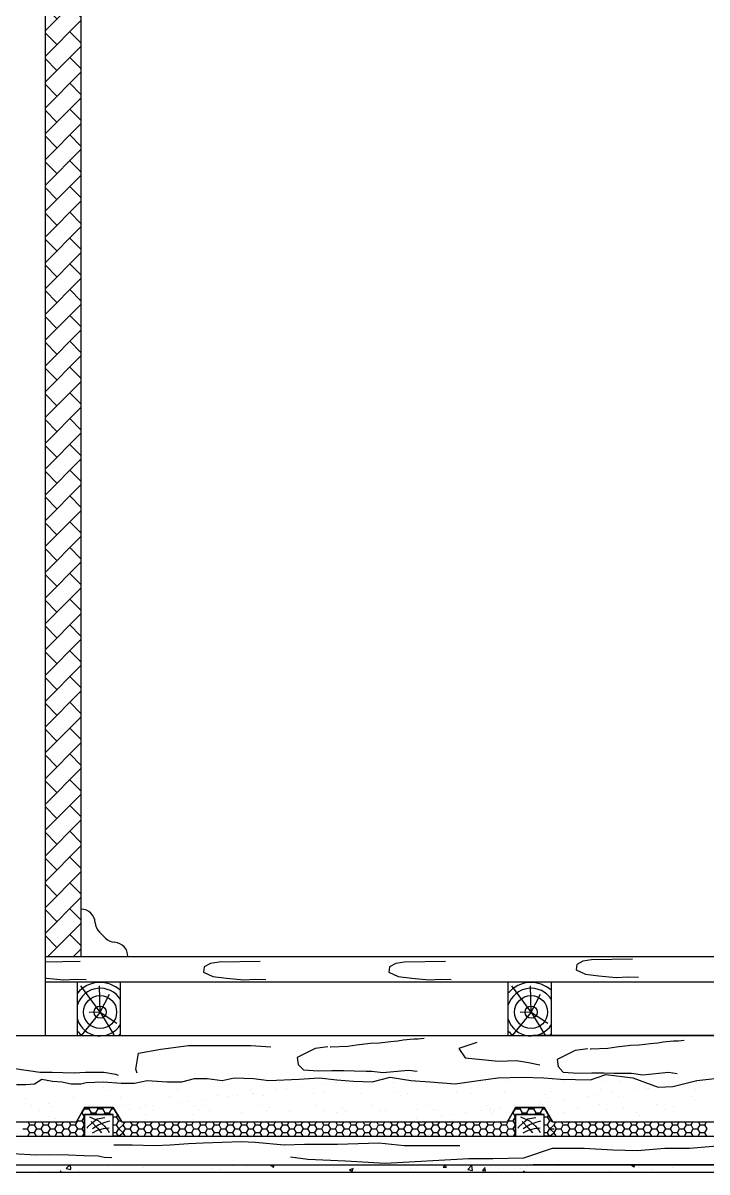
# Model space of a CAD drawing. Header units: millimetres. Extents: x 84778 to 227326, y -44398 to 146312.
# Drawn here: x 190610 to 192515, y -2601 to 599 of the extents above; entities that cross this region are included whole.
import ezdxf

# ---------------------------------------------------------------- set-up
doc = ezdxf.new("R2010")
doc.units = ezdxf.units.MM
doc.header["$LTSCALE"] = 10
doc.layers.add('основной', color=7, linetype='Continuous', lineweight=30)
doc.layers.add('Тонкая', color=7, linetype='Continuous', lineweight=25)

msp = doc.modelspace()

# ---------------------------------------------------------------- hatches: boundary and pattern name
at = {"layer": 'Тонкая', "ltscale": 1000}
h = msp.add_hatch(dxfattribs=at)
h.set_pattern_fill('AR-HBONE', color=256, scale=0.5, style=0)
h.paths.add_polyline_path([(190671.6, 3398.6), (190771.6, 3398.6), (190771.6, -2001.4), (190671.6, -2001.4)])

# ---------------------------------------------------------------- linework, layer by layer
at = {"layer": 'основной', "linetype": 'Continuous', "ltscale": 1000}
msp.add_line((190671.6, 1998.6), (190671.6, -2221), dxfattribs=at)
at = {"layer": 'Тонкая', "lineweight": -2}
msp.add_line((190823.1, -1933), (190840.1, -1949.9), dxfattribs=at)
at = {"layer": 'Тонкая', "ltscale": 50}
for p, q in [((190671.6, -2001.4), (194491.6, -2001.4)), ((190671.6, -2001.4), (194491.6, -2001.4)), ((190671.6, -2001.4), (197791.6, -2001.4)), ((189538.4, -2221.4), (194491.6, -2221.4)), ((189538.4, -2221.4), (194491.6, -2221.4)), ((197071.6, -2221.4), (192031, -2221.4)), ((189538.4, -2581.4), (194491.6, -2581.4)), ((197071.6, -2581.4), (192031, -2581.4)), ((189451.6, -2601.4), (197071.6, -2601.4)), ((189451.6, -2601.4), (194491.6, -2601.4))]:
    msp.add_line(p, q, dxfattribs=at)
at = {"layer": 'Тонкая', "linetype": 'Continuous', "ltscale": 1000}
for p, q in [((190769.8, -2014.6), (190671.6, -2016.4)), ((191270.5, -2014.6), (191156.5, -2016.6)), ((191786.4, -2014.6), (191672.3, -2016.6)), ((192169.5, -2014.1), (192152.3, -2023.2)), ((192193.7, -2010.1), (192169.5, -2014.1)), ((192307.8, -2008.1), (192193.7, -2010.1)), ((191115.1, -2029.7), (191113.1, -2044.9)), ((191113.1, -2044.9), (191139.3, -2057)), ((191132.2, -2020.7), (191115.1, -2029.7)), ((191156.5, -2016.6), (191132.2, -2020.7)), ((191630.9, -2029.7), (191628.9, -2044.9)), ((191628.9, -2044.9), (191655.2, -2057)), ((191648.1, -2020.7), (191630.9, -2029.7)), ((191672.3, -2016.6), (191648.1, -2020.7)), ((192152.3, -2023.2), (192150.3, -2038.3)), ((192150.3, -2038.3), (192176.5, -2050.4)), ((190671.6, -2060.5), (190676, -2061)), ((190671.6, -2071.4), (197071.6, -2071.4)), ((190676, -2061), (190724.4, -2066.1)), ((190724.4, -2066.1), (190756.7, -2064)), ((190756.7, -2064), (190786, -2065)), ((190761.6, -2221), (190761.6, -2071.4)), ((190881.6, -2221), (190881.6, -2071.4)), ((191139.3, -2057), (191176.7, -2061)), ((191176.7, -2061), (191225.1, -2066.1)), ((191225.1, -2066.1), (191257.4, -2064)), ((191257.4, -2064), (191286.7, -2065)), ((191655.2, -2057), (191692.5, -2061)), ((191692.5, -2061), (191741, -2066.1)), ((191741, -2066.1), (191773.3, -2064)), ((191773.3, -2064), (191802.5, -2065)), ((191961.6, -2221), (191961.6, -2071.4)), ((192081.6, -2221), (192081.6, -2071.4)), ((192176.5, -2050.4), (192213.9, -2054.5)), ((192213.9, -2054.5), (192262.3, -2059.5)), ((192262.3, -2059.5), (192294.7, -2057.5)), ((192294.7, -2057.5), (192323.9, -2058.5)), ((190825, -2155.9), (190771.6, -2082.4)), ((190825, -2155.9), (190823, -2082.6)), ((190825, -2155.9), (190850.8, -2105.9)), ((192025, -2155.9), (191971.6, -2082.4)), ((192025, -2155.9), (192023, -2082.6)), ((192025, -2155.9), (192050.8, -2105.9)), ((190825, -2155.9), (190772.3, -2221)), ((190825, -2155.9), (190794.3, -2156.6)), ((190825, -2155.9), (190863.3, -2219.4)), ((190825, -2155.9), (190871.9, -2186.7)), ((192025, -2155.9), (191972.3, -2221)), ((192025, -2155.9), (191994.3, -2156.6)), ((192025, -2155.9), (192071.9, -2186.7)), ((192025, -2155.9), (192063.3, -2219.4)), ((189538.4, -2221), (190905, -2221)), ((191602.5, -2241.4), (191633.7, -2237.6)), ((191633.7, -2237.6), (191653.6, -2235.7)), ((191653.6, -2235.7), (191668.8, -2232.9)), ((191668.8, -2232.9), (191698.1, -2230)), ((191698.1, -2230), (191710.4, -2230)), ((191710.4, -2230), (191727.5, -2228.1)), ((192377.5, -2241.5), (192392.6, -2238.6)), ((192392.6, -2238.6), (192421.9, -2235.8)), ((192421.9, -2235.8), (192434.2, -2235.8)), ((192434.2, -2235.8), (192451.3, -2233.9)), ((190924.5, -2315.2), (190931.4, -2269.9)), ((190931.4, -2269.9), (190994.1, -2259.5)), ((190994.1, -2259.5), (191070.7, -2249.1)), ((191070.7, -2249.1), (191129.8, -2249.1)), ((191129.8, -2249.1), (191192.5, -2249.1)), ((191192.5, -2249.1), (191244.7, -2249.1)), ((191244.7, -2249.1), (191300.4, -2252.6)), ((191424.1, -2257.4), (191373.9, -2282)), ((191459.1, -2252.7), (191424.1, -2257.4)), ((191465.2, -2252.7), (191467.1, -2252.7)), ((191467.1, -2252.7), (191514.5, -2250.8)), ((191514.5, -2250.8), (191539.1, -2247)), ((191539.1, -2247), (191577.9, -2242.3)), ((191577.9, -2242.3), (191602.5, -2241.4)), ((191873.6, -2240.6), (191823.6, -2257)), ((191823.6, -2257), (191841.9, -2282.9)), ((192147.9, -2263.2), (192097.7, -2287.8)), ((192182.9, -2258.4), (192147.9, -2263.2)), ((192189.1, -2258.5), (192191, -2258.5)), ((192191, -2258.5), (192238.3, -2256.6)), ((192238.3, -2256.6), (192262.9, -2252.8)), ((192262.9, -2252.8), (192301.7, -2248.1)), ((192301.7, -2248.1), (192326.3, -2247.1)), ((192326.3, -2247.1), (192357.6, -2243.3)), ((192357.6, -2243.3), (192377.5, -2241.5)), ((191373.9, -2282), (191376.8, -2301.9)), ((191376.8, -2301.9), (191391, -2317)), ((191841.9, -2282.9), (191934.2, -2292.5)), ((191934.2, -2292.5), (191984.2, -2290.6)), ((191984.2, -2290.6), (192017.9, -2296.4)), ((192017.9, -2296.4), (192049.6, -2303.1)), ((192097.7, -2287.8), (192100.6, -2307.6)), ((190587.9, -2313.3), (190657.2, -2322.9)), ((190657.2, -2322.9), (190691.8, -2322.9)), ((190691.8, -2322.9), (190721.6, -2323.9)), ((190721.6, -2323.9), (190752.4, -2324.9)), ((190752.4, -2324.9), (190784.2, -2322.9)), ((190784.2, -2322.9), (190835.1, -2322.9)), ((190835.1, -2322.9), (190867.8, -2328.7)), ((190867.8, -2328.7), (190875.5, -2331.6)), ((190927.9, -2325.6), (190924.5, -2315.2)), ((191391, -2317), (191432.6, -2319.8)), ((191432.6, -2319.8), (191470.5, -2318.9)), ((191470.5, -2318.9), (191503.6, -2318.9)), ((191503.6, -2318.9), (191532, -2319.8)), ((191532, -2319.8), (191566.1, -2320.8)), ((191566.1, -2320.8), (191581.2, -2320.8)), ((191581.2, -2320.8), (191612.5, -2324.6)), ((191612.5, -2324.6), (191683.9, -2318)), ((191683.9, -2318), (191707.6, -2320.8)), ((192100.6, -2307.6), (192114.8, -2322.8)), ((192114.8, -2322.8), (192156.4, -2325.6)), ((192156.4, -2325.6), (192194.3, -2324.7)), ((192190.5, -2344.5), (192233.3, -2329.6)), ((192194.3, -2324.7), (192227.4, -2324.7)), ((192227.4, -2324.7), (192255.8, -2325.6)), ((192233.3, -2329.6), (192307.9, -2338.9)), ((192255.8, -2325.6), (192289.9, -2326.5)), ((192289.9, -2326.5), (192305.1, -2326.5)), ((192305.1, -2326.5), (192336.3, -2330.3)), ((192336.3, -2330.3), (192407.7, -2323.7)), ((192407.7, -2323.7), (192431.4, -2326.6)), ((190592, -2357.6), (190618.1, -2357.6)), ((190618.1, -2357.6), (190642.3, -2355.7)), ((190630, -2364.8), (190630, -2364.8)), ((190642.3, -2355.7), (190662.8, -2342.7)), ((190662.8, -2342.7), (190692.8, -2348.5)), ((190679.3, -2348.8), (190679.3, -2348.8)), ((190691.6, -2352.9), (190691.6, -2352.9)), ((190692.8, -2348.5), (190718.7, -2350.2)), ((190718.7, -2350.2), (190744.8, -2355.7)), ((190744.8, -2355.7), (190770.9, -2355.7)), ((190770.9, -2355.7), (190786.3, -2352)), ((190770.9, -2355.7), (190770.9, -2355.7)), ((190786.3, -2352), (190834.8, -2350.2)), ((190833.2, -2366.5), (190833.2, -2366.5)), ((190834.8, -2350.2), (190883.2, -2353.9)), ((190849.8, -2352.6), (190849.8, -2352.6)), ((190883.2, -2353.9), (190920.5, -2353.9)), ((190920.5, -2353.9), (190955.9, -2346.4)), ((190955.9, -2346.4), (191011.8, -2350.2)), ((191008, -2352.3), (191008, -2352.3)), ((191011.8, -2350.2), (191052.7, -2350.2)), ((191052.7, -2350.2), (191088.1, -2340.9)), ((191088.1, -2340.9), (191123.5, -2340.9)), ((191123.5, -2340.9), (191164.5, -2346.4)), ((191164.5, -2346.4), (191198.1, -2339)), ((191166.2, -2352), (191166.2, -2352)), ((191198.1, -2339), (191252.1, -2340.9)), ((191252.1, -2340.9), (191294.9, -2346.4)), ((191294.9, -2346.4), (191379.4, -2342.7)), ((191324.4, -2351.7), (191324.4, -2351.7)), ((191379.4, -2342.7), (191435.3, -2338.9)), ((191384.8, -2363.4), (191384.8, -2363.4)), ((191435.3, -2338.9), (191483.7, -2344.5)), ((191453.8, -2354.4), (191453.8, -2354.4)), ((191480.3, -2350.9), (191480.3, -2350.9)), ((191482.6, -2351.5), (191482.6, -2351.5)), ((191483.7, -2344.5), (191530.3, -2348.3)), ((191530.3, -2348.3), (191582.5, -2350.1)), ((191582.5, -2350.1), (191632.8, -2337.1)), ((191632.8, -2337.1), (191690.5, -2346.4)), ((191640.8, -2351.2), (191640.8, -2351.2)), ((191690.5, -2346.4), (191742.7, -2350.1)), ((191742.7, -2350.1), (191813.5, -2355.7)), ((191813.5, -2355.7), (191878.7, -2346.4)), ((191878.7, -2346.4), (191932.7, -2338.9)), ((191932.7, -2338.9), (192000.5, -2337)), ((191957.2, -2350.6), (191957.2, -2350.6)), ((192000.5, -2337), (192060.1, -2338.9)), ((192011.3, -2338.9), (192011.3, -2338.9)), ((192060.1, -2338.9), (192106.7, -2342.6)), ((192106.7, -2342.6), (192190.5, -2344.5)), ((192115.4, -2350.3), (192115.4, -2350.3)), ((192214.6, -2340.7), (192214.6, -2340.7)), ((192223.9, -2349.2), (192223.9, -2349.2)), ((192273.6, -2350), (192273.6, -2350)), ((192307.9, -2338.9), (192378.6, -2365)), ((192347.6, -2368.2), (192347.6, -2368.2)), ((192378.6, -2365), (192419.6, -2363.1)), ((192419.6, -2363.1), (192486.7, -2346.3)), ((192457.9, -2353.7), (192457.9, -2353.7)), ((192484.3, -2350.2), (192484.3, -2350.2)), ((192486.7, -2346.3), (192537, -2340.8)), ((190618, -2395.8), (190618, -2395.8)), ((190751, -2394.1), (190751, -2394.1)), ((190842.6, -2375.1), (190842.6, -2375.1)), ((190881, -2394.8), (190881, -2394.8)), ((191018.2, -2389.8), (191018.2, -2389.8)), ((191039.5, -2371), (191039.5, -2371)), ((191111.4, -2399.4), (191111.4, -2399.4)), ((191151.1, -2388.1), (191151.1, -2388.1)), ((191180.4, -2390.4), (191180.4, -2390.4)), ((191206.8, -2386.9), (191206.8, -2386.9)), ((191242.8, -2372.8), (191242.8, -2372.8)), ((191248.1, -2381.4), (191248.1, -2381.4)), ((191252.1, -2381.3), (191252.1, -2381.3)), ((191281.1, -2388.7), (191281.1, -2388.7)), ((191317.1, -2372.4), (191317.1, -2372.4)), ((191343.5, -2368.9), (191343.5, -2368.9)), ((191418.3, -2383.8), (191418.3, -2383.8)), ((191449.1, -2377.3), (191449.1, -2377.3)), ((191551.3, -2382.1), (191551.3, -2382.1)), ((191652.3, -2379), (191652.3, -2379)), ((191661.7, -2387.6), (191661.7, -2387.6)), ((191681.2, -2382.7), (191681.2, -2382.7)), ((191818.4, -2377.8), (191818.4, -2377.8)), ((191858.6, -2383.5), (191858.6, -2383.5)), ((191951.4, -2376.1), (191951.4, -2376.1)), ((192061.9, -2385.2), (192061.9, -2385.2)), ((192071.2, -2393.8), (192071.2, -2393.8)), ((192081.3, -2376.7), (192081.3, -2376.7)), ((192115.4, -2398.8), (192115.4, -2398.8)), ((192184.4, -2389.7), (192184.4, -2389.7)), ((192210.8, -2386.2), (192210.8, -2386.2)), ((192218.5, -2371.8), (192218.5, -2371.8)), ((192252.1, -2380.8), (192252.1, -2380.8)), ((192268.1, -2389.7), (192268.1, -2389.7)), ((192321.1, -2371.7), (192321.1, -2371.7)), ((192351.5, -2370.1), (192351.5, -2370.1)), ((192471.4, -2391.5), (192471.4, -2391.5)), ((192480.8, -2400.1), (192480.8, -2400.1)), ((192481.5, -2370.7), (192481.5, -2370.7)), ((190634.1, -2417.3), (190634.1, -2417.3)), ((190655.5, -2431), (190655.5, -2431)), ((190680.5, -2411.1), (190680.5, -2411.1)), ((190689.9, -2419.7), (190689.9, -2419.7)), ((190781.6, -2421.4), (190758.9, -2461.4)), ((190758.9, -2461.4), (190781.6, -2421.4)), ((190758.9, -2461.4), (190781.6, -2421.4)), ((190775.3, -2436.8), (190781.6, -2425.8)), ((190781.6, -2425.8), (190780.4, -2423.6)), ((190861.6, -2421.4), (190781.6, -2421.4)), ((190781.6, -2421.4), (190861.6, -2421.4)), ((190781.6, -2421.4), (190861.6, -2421.4)), ((190781.6, -2421.4), (190861.6, -2421.4)), ((190781.7, -2425.8), (190794.4, -2425.8)), ((190792.3, -2417), (190792.3, -2417)), ((190794.3, -2425.8), (190796.9, -2421.4)), ((190800.7, -2436.8), (190794.3, -2425.8)), ((190813.4, -2436.8), (190819.7, -2425.8)), ((190819.7, -2425.8), (190817.2, -2421.4)), ((190819.8, -2425.8), (190832.5, -2425.8)), ((190832.4, -2425.8), (190835, -2421.4)), ((190838.8, -2436.8), (190832.4, -2425.8)), ((190851.5, -2436.8), (190857.8, -2425.8)), ((190857.8, -2425.8), (190855.3, -2421.4)), ((190857.9, -2425.8), (190864.2, -2425.8)), ((190885, -2461.4), (190861.6, -2421.4)), ((190861.6, -2421.4), (190885, -2461.4)), ((190861.6, -2421.4), (190885, -2461.4)), ((190886.8, -2415.6), (190886.8, -2415.6)), ((190906.9, -2426.4), (190906.9, -2426.4)), ((190933.3, -2422.9), (190933.3, -2422.9)), ((190950.5, -2416.8), (190950.5, -2416.8)), ((190971.9, -2430.4), (190971.9, -2430.4)), ((190974.6, -2417.4), (190974.6, -2417.4)), ((191043.6, -2408.4), (191043.6, -2408.4)), ((191070.1, -2404.9), (191070.1, -2404.9)), ((191090.1, -2417.3), (191090.1, -2417.3)), ((191099.4, -2425.9), (191099.4, -2425.9)), ((191108.7, -2416.5), (191108.7, -2416.5)), ((191130.1, -2430.1), (191130.1, -2430.1)), ((191266.9, -2416.2), (191266.9, -2416.2)), ((191288.3, -2429.8), (191288.3, -2429.8)), ((191296.3, -2421.8), (191296.3, -2421.8)), ((191425.1, -2415.9), (191425.1, -2415.9)), ((191446.5, -2429.5), (191446.5, -2429.5)), ((191499.6, -2423.6), (191499.6, -2423.6)), ((191509, -2432.2), (191509, -2432.2)), ((191583.3, -2415.6), (191583.3, -2415.6)), ((191604.7, -2429.2), (191604.7, -2429.2)), ((191620, -2429.7), (191620, -2429.7)), ((191705.9, -2428.1), (191705.9, -2428.1)), ((191741.5, -2415.3), (191741.5, -2415.3)), ((191752.9, -2428), (191752.9, -2428)), ((191762.9, -2429), (191762.9, -2429)), ((191882.9, -2428.7), (191882.9, -2428.7)), ((191899.7, -2415), (191899.7, -2415)), ((191909.2, -2429.8), (191909.2, -2429.8)), ((191910.9, -2425.7), (191910.9, -2425.7)), ((191921.1, -2428.7), (191921.1, -2428.7)), ((191937.3, -2422.2), (191937.3, -2422.2)), ((191958.9, -2461.4), (191981.6, -2421.4)), ((191981.6, -2421.4), (191958.9, -2461.4)), ((191958.9, -2461.4), (191981.6, -2421.4)), ((191975.3, -2436.8), (191981.6, -2425.8)), ((191978.6, -2416.8), (191978.6, -2416.8)), ((191981.6, -2425.8), (191980.4, -2423.6)), ((191981.6, -2421.4), (192061.6, -2421.4)), ((192061.6, -2421.4), (191981.6, -2421.4)), ((191981.6, -2421.4), (192061.6, -2421.4)), ((191981.6, -2421.4), (192061.6, -2421.4)), ((191981.7, -2425.8), (191994.4, -2425.8)), ((191994.3, -2425.8), (191996.9, -2421.4)), ((192000.7, -2436.8), (191994.3, -2425.8)), ((192013.4, -2436.8), (192019.7, -2425.8)), ((192019.7, -2425.8), (192017.2, -2421.4)), ((192019.8, -2425.8), (192032.5, -2425.8)), ((192032.4, -2425.8), (192035, -2421.4)), ((192038.8, -2436.8), (192032.4, -2425.8)), ((192047.6, -2407.7), (192047.6, -2407.7)), ((192051.5, -2436.8), (192057.8, -2425.8)), ((192057.8, -2425.8), (192055.3, -2421.4)), ((192057.9, -2414.7), (192057.9, -2414.7)), ((192057.9, -2425.8), (192064.2, -2425.8)), ((192061.6, -2421.4), (192085, -2461.4)), ((192085, -2461.4), (192061.6, -2421.4)), ((192061.6, -2421.4), (192085, -2461.4)), ((192074.1, -2404.2), (192074.1, -2404.2)), ((192079.3, -2428.4), (192079.3, -2428.4)), ((192153.1, -2422), (192153.1, -2422)), ((192216.1, -2414.5), (192216.1, -2414.5)), ((192237.5, -2428.1), (192237.5, -2428.1)), ((192283, -2422.6), (192283, -2422.6)), ((192374.3, -2414.2), (192374.3, -2414.2)), ((192395.7, -2427.8), (192395.7, -2427.8)), ((192420.2, -2417.7), (192420.2, -2417.7)), ((189685, -2461.4), (190758.9, -2461.4)), ((190629.2, -2469.8), (190624.4, -2461.4)), ((190641.9, -2469.7), (190646.8, -2461.4)), ((190659.8, -2458.9), (190659.8, -2458.9)), ((190667.3, -2469.8), (190662.5, -2461.4)), ((190680, -2469.7), (190684.9, -2461.4)), ((190682.5, -2446.7), (190682.5, -2446.7)), ((190705.4, -2469.8), (190700.6, -2461.4)), ((190701.1, -2453.5), (190701.1, -2453.5)), ((190718.1, -2469.7), (190723, -2461.4)), ((190734.1, -2460.2), (190734.1, -2460.2)), ((190743.5, -2469.8), (190738.7, -2461.4)), ((190756.2, -2469.7), (190762.6, -2458.7)), ((190762.6, -2458.8), (190761.5, -2456.9)), ((190762.6, -2458.8), (190775.3, -2458.8)), ((190772.9, -2436.8), (190775.3, -2436.8)), ((190781.6, -2447.8), (190775.3, -2436.8)), ((190775.3, -2458.7), (190781.6, -2447.7)), ((190781.6, -2469.8), (190775.3, -2458.8)), ((190861.6, -2441.4), (190781.6, -2441.4)), ((190781.6, -2441.4), (190781.6, -2501.4)), ((190781.6, -2441.4), (190861.6, -2441.4)), ((190781.6, -2501.4), (190781.6, -2441.4)), ((190795.8, -2448.1), (190820.5, -2458.4)), ((190798, -2441.4), (190800.7, -2436.8)), ((190799.9, -2461.1), (190817.7, -2478.9)), ((190800.7, -2436.8), (190813.4, -2436.8)), ((190802.6, -2464.5), (190816.3, -2453.6)), ((190816.1, -2441.4), (190813.4, -2436.8)), ((190816.3, -2453.6), (190838.3, -2449.5)), ((190820.5, -2458.4), (190836.2, -2472.7)), ((190821.1, -2469.3), (190839, -2462.5)), ((190836.1, -2441.4), (190838.8, -2436.8)), ((190838.8, -2436.8), (190851.5, -2436.8)), ((190839, -2462.5), (190852, -2459.1)), ((190854.2, -2441.4), (190851.5, -2436.8)), ((190861.6, -2501.4), (190861.6, -2441.4)), ((190861.6, -2501.4), (190861.6, -2441.4)), ((190861.6, -2447.8), (190870.6, -2447.8)), ((190870.5, -2447.7), (190873.8, -2442.1)), ((190876.9, -2458.8), (190870.5, -2447.8)), ((190870.5, -2469.7), (190876.9, -2458.7)), ((190876.9, -2458.8), (190883.5, -2458.8)), ((190885, -2461.4), (191958.9, -2461.4)), ((190889.4, -2469.7), (190894.3, -2461.4)), ((190914.8, -2469.8), (190910, -2461.4)), ((190927.5, -2469.7), (190932.4, -2461.4)), ((190952.9, -2469.8), (190948.1, -2461.4)), ((190952.7, -2440.1), (190952.7, -2440.1)), ((190965.6, -2469.7), (190970.5, -2461.4)), ((190991, -2469.8), (190986.2, -2461.4)), ((191003.7, -2469.7), (191008.6, -2461.4)), ((191029.1, -2469.8), (191024.3, -2461.4)), ((191041.8, -2469.7), (191046.7, -2461.4)), ((191067.2, -2469.8), (191062.4, -2461.4)), ((191079.9, -2469.7), (191084.8, -2461.4)), ((191082.6, -2440.7), (191082.6, -2440.7)), ((191105.3, -2469.8), (191100.5, -2461.4)), ((191118, -2469.7), (191122.9, -2461.4)), ((191143.4, -2469.8), (191138.6, -2461.4)), ((191156.1, -2469.7), (191161, -2461.4)), ((191181.5, -2469.8), (191176.7, -2461.4)), ((191194.2, -2469.7), (191199.1, -2461.4)), ((191219.6, -2469.8), (191214.8, -2461.4)), ((191219.8, -2435.7), (191219.8, -2435.7)), ((191232.3, -2469.7), (191237.2, -2461.4)), ((191257.7, -2469.8), (191252.9, -2461.4)), ((191270.4, -2469.7), (191275.3, -2461.4)), ((191295.8, -2469.8), (191291, -2461.4)), ((191308.5, -2469.7), (191313.4, -2461.4)), ((191333.9, -2469.8), (191329.1, -2461.4)), ((191346.6, -2469.7), (191351.5, -2461.4)), ((191352.8, -2434.1), (191352.8, -2434.1)), ((191372, -2469.8), (191367.2, -2461.4)), ((191384.7, -2469.7), (191389.6, -2461.4)), ((191410.1, -2469.8), (191405.3, -2461.4)), ((191422.8, -2469.7), (191427.7, -2461.4)), ((191448.2, -2469.8), (191443.4, -2461.4)), ((191460.9, -2469.7), (191465.8, -2461.4)), ((191486.3, -2469.8), (191481.5, -2461.4)), ((191482.7, -2434.7), (191482.7, -2434.7)), ((191499, -2469.7), (191503.9, -2461.4)), ((191524.4, -2469.8), (191519.6, -2461.4)), ((191537.1, -2469.7), (191542, -2461.4)), ((191562.5, -2469.8), (191557.7, -2461.4)), ((191575.2, -2469.7), (191580.1, -2461.4)), ((191600.6, -2469.8), (191595.8, -2461.4)), ((191613.3, -2469.7), (191618.2, -2461.4)), ((191638.7, -2469.8), (191633.9, -2461.4)), ((191651.4, -2469.7), (191656.3, -2461.4)), ((191663.9, -2458.2), (191663.9, -2458.2)), ((191676.8, -2469.8), (191672, -2461.4)), ((191689.5, -2469.7), (191694.4, -2461.4)), ((191705.2, -2452.8), (191705.2, -2452.8)), ((191714.9, -2469.8), (191710.1, -2461.4)), ((191727.6, -2469.7), (191732.5, -2461.4)), ((191753, -2469.8), (191748.2, -2461.4)), ((191765.7, -2469.7), (191770.6, -2461.4)), ((191774.2, -2443.7), (191774.2, -2443.7)), ((191791.1, -2469.8), (191786.3, -2461.4)), ((191800.6, -2440.2), (191800.6, -2440.2)), ((191803.8, -2469.7), (191808.7, -2461.4)), ((191829.2, -2469.8), (191824.4, -2461.4)), ((191841.9, -2434.8), (191841.9, -2434.8)), ((191841.9, -2469.7), (191846.8, -2461.4)), ((191867.3, -2469.8), (191862.5, -2461.4)), ((191880, -2469.7), (191884.9, -2461.4)), ((191905.4, -2469.8), (191900.6, -2461.4)), ((191918.1, -2469.7), (191923, -2461.4)), ((191918.5, -2438.4), (191918.5, -2438.4)), ((191943.5, -2469.8), (191938.7, -2461.4)), ((191956.2, -2469.7), (191962.6, -2458.7)), ((191962.6, -2458.8), (191961.5, -2456.9)), ((191962.6, -2458.8), (191975.3, -2458.8)), ((191972.9, -2436.8), (191975.3, -2436.8)), ((191981.6, -2447.8), (191975.3, -2436.8)), ((191975.3, -2458.7), (191981.6, -2447.7)), ((191981.6, -2469.8), (191975.3, -2458.8)), ((191981.6, -2441.4), (191981.6, -2501.4)), ((192061.6, -2441.4), (191981.6, -2441.4)), ((191981.6, -2501.4), (191981.6, -2441.4)), ((191981.6, -2441.4), (192061.6, -2441.4)), ((191995.8, -2448.1), (192020.5, -2458.4)), ((191998, -2441.4), (192000.7, -2436.8)), ((191999.9, -2461.1), (192017.7, -2478.9)), ((192000.7, -2436.8), (192013.4, -2436.8)), ((192002.6, -2464.5), (192016.3, -2453.6)), ((192016.1, -2441.4), (192013.4, -2436.8)), ((192016.3, -2453.6), (192038.3, -2449.5)), ((192020.5, -2458.4), (192036.2, -2472.7)), ((192021.1, -2469.3), (192039, -2462.5)), ((192036.1, -2441.4), (192038.8, -2436.8)), ((192038.8, -2436.8), (192051.5, -2436.8)), ((192039, -2462.5), (192052, -2459.1)), ((192054.2, -2441.4), (192051.5, -2436.8)), ((192061.6, -2501.4), (192061.6, -2441.4)), ((192061.6, -2501.4), (192061.6, -2441.4)), ((192061.6, -2447.8), (192070.6, -2447.8)), ((192070.5, -2447.7), (192073.8, -2442.1)), ((192076.9, -2458.8), (192070.5, -2447.8)), ((192070.5, -2469.7), (192076.9, -2458.7)), ((192076.9, -2458.8), (192083.5, -2458.8)), ((192085, -2461.4), (193158.9, -2461.4)), ((192089.4, -2469.7), (192094.3, -2461.4)), ((192114.8, -2469.8), (192110, -2461.4)), ((192115.4, -2434.3), (192115.4, -2434.3)), ((192127.5, -2469.7), (192132.4, -2461.4)), ((192152.9, -2469.8), (192148.1, -2461.4)), ((192165.6, -2469.7), (192170.5, -2461.4)), ((192191, -2469.8), (192186.2, -2461.4)), ((192203.7, -2469.7), (192208.6, -2461.4)), ((192229.1, -2469.8), (192224.3, -2461.4)), ((192241.8, -2469.7), (192246.7, -2461.4)), ((192267.2, -2469.8), (192262.4, -2461.4)), ((192279.9, -2469.7), (192284.8, -2461.4)), ((192305.3, -2469.8), (192300.5, -2461.4)), ((192318, -2469.7), (192322.9, -2461.4)), ((192318.7, -2436.1), (192318.7, -2436.1)), ((192328.1, -2444.6), (192328.1, -2444.6)), ((192343.4, -2469.8), (192338.6, -2461.4)), ((192356.1, -2469.7), (192361, -2461.4)), ((192381.5, -2469.8), (192376.7, -2461.4)), ((192394.2, -2469.7), (192399.1, -2461.4)), ((192419.6, -2469.8), (192414.8, -2461.4)), ((192432.3, -2469.7), (192437.2, -2461.4)), ((192457.7, -2469.8), (192452.9, -2461.4)), ((192470.4, -2469.7), (192475.3, -2461.4)), ((192495.8, -2469.8), (192491, -2461.4)), ((192508.5, -2469.7), (192513.4, -2461.4)), ((190610.2, -2480.7), (190622.9, -2480.7)), ((190622.9, -2480.7), (190629.2, -2469.7)), ((190629.2, -2491.8), (190622.9, -2480.8)), ((190623.7, -2501.4), (190629.2, -2491.7)), ((190629.3, -2469.8), (190642, -2469.8)), ((190629.3, -2491.7), (190642, -2491.7)), ((190648.3, -2480.8), (190641.9, -2469.8)), ((190641.9, -2491.7), (190648.3, -2480.7)), ((190647.5, -2501.4), (190641.9, -2491.8)), ((190648.3, -2480.7), (190661, -2480.7)), ((190661, -2480.7), (190667.3, -2469.7)), ((190667.3, -2491.8), (190661, -2480.8)), ((190661.8, -2501.4), (190667.3, -2491.7)), ((190667.4, -2469.8), (190680.1, -2469.8)), ((190667.4, -2491.7), (190680.1, -2491.7)), ((190686.4, -2480.8), (190680, -2469.8)), ((190680, -2491.7), (190686.4, -2480.7)), ((190685.6, -2501.4), (190680, -2491.8)), ((190686.4, -2480.7), (190699.1, -2480.7)), ((190699.1, -2480.7), (190705.4, -2469.7)), ((190705.4, -2491.8), (190699.1, -2480.8)), ((190699.9, -2501.4), (190705.4, -2491.7)), ((190705.5, -2469.8), (190718.2, -2469.8)), ((190705.5, -2491.7), (190718.2, -2491.7)), ((190724.5, -2480.8), (190718.1, -2469.8)), ((190718.1, -2491.7), (190724.5, -2480.7)), ((190723.7, -2501.4), (190718.1, -2491.8)), ((190724.5, -2480.7), (190737.2, -2480.7)), ((190737.2, -2480.7), (190743.5, -2469.7)), ((190743.5, -2491.8), (190737.2, -2480.8)), ((190738, -2501.4), (190743.5, -2491.7)), ((190743.6, -2469.8), (190756.3, -2469.8)), ((190743.6, -2491.7), (190756.3, -2491.7)), ((190762.6, -2480.8), (190756.2, -2469.8)), ((190756.2, -2491.7), (190762.6, -2480.7)), ((190761.8, -2501.4), (190756.2, -2491.8)), ((190762.6, -2480.7), (190775.3, -2480.7)), ((190775.3, -2480.7), (190781.6, -2469.7)), ((190781.6, -2491.8), (190775.3, -2480.8)), ((190776.1, -2501.4), (190781.6, -2491.7)), ((190789.6, -2479.6), (190790.3, -2476.2)), ((190790.3, -2476.2), (190802.6, -2464.5)), ((190803.3, -2480.3), (190821.1, -2469.3)), ((190803.3, -2492.6), (190817.7, -2485.1)), ((190817.7, -2478.9), (190828.7, -2492.6)), ((190817.7, -2485.1), (190834.2, -2480.3)), ((190834.2, -2480.3), (190849.9, -2478.2)), ((190836.2, -2472.7), (190846.5, -2485.1)), ((190846.5, -2485.1), (190850.6, -2491.2)), ((190861.6, -2469.8), (190870.6, -2469.8)), ((190861.6, -2491.7), (190870.6, -2491.7)), ((190876.9, -2480.8), (190870.5, -2469.8)), ((190870.5, -2491.7), (190876.9, -2480.7)), ((190876.1, -2501.4), (190870.5, -2491.8)), ((190876.1, -2501.4), (190889.4, -2491.8)), ((190876.9, -2480.7), (190889.4, -2469.8)), ((190876.9, -2480.7), (190889.4, -2491.8)), ((190895.8, -2480.8), (190889.4, -2469.8)), ((190889.4, -2491.7), (190895.8, -2480.7)), ((190895, -2501.4), (190889.4, -2491.8)), ((190895.8, -2480.7), (190908.5, -2480.7)), ((190908.5, -2480.7), (190914.8, -2469.7)), ((190914.8, -2491.8), (190908.5, -2480.8)), ((190909.3, -2501.4), (190914.8, -2491.7)), ((190914.9, -2469.8), (190927.6, -2469.8)), ((190914.9, -2491.7), (190927.6, -2491.7)), ((190933.9, -2480.8), (190927.5, -2469.8)), ((190927.5, -2491.7), (190933.9, -2480.7)), ((190933.1, -2501.4), (190927.5, -2491.8)), ((190933.9, -2480.7), (190946.6, -2480.7)), ((190946.6, -2480.7), (190952.9, -2469.7)), ((190952.9, -2491.8), (190946.6, -2480.8)), ((190947.4, -2501.4), (190952.9, -2491.7)), ((190953, -2469.8), (190965.7, -2469.8)), ((190953, -2491.7), (190965.7, -2491.7)), ((190972, -2480.8), (190965.6, -2469.8)), ((190965.6, -2491.7), (190972, -2480.7)), ((190971.2, -2501.4), (190965.6, -2491.8)), ((190972, -2480.7), (190984.7, -2480.7)), ((190984.7, -2480.7), (190991, -2469.7)), ((190991, -2491.8), (190984.7, -2480.8)), ((190985.5, -2501.4), (190991, -2491.7)), ((190991.1, -2469.8), (191003.8, -2469.8)), ((190991.1, -2491.7), (191003.8, -2491.7)), ((191010.1, -2480.8), (191003.7, -2469.8)), ((191003.7, -2491.7), (191010.1, -2480.7)), ((191009.3, -2501.4), (191003.7, -2491.8)), ((191010.1, -2480.7), (191022.8, -2480.7)), ((191022.8, -2480.7), (191029.1, -2469.7)), ((191029.1, -2491.8), (191022.8, -2480.8)), ((191023.6, -2501.4), (191029.1, -2491.7)), ((191029.2, -2469.8), (191041.9, -2469.8)), ((191029.2, -2491.7), (191041.9, -2491.7)), ((191048.2, -2480.8), (191041.8, -2469.8)), ((191041.8, -2491.7), (191048.2, -2480.7)), ((191047.4, -2501.4), (191041.8, -2491.8)), ((191048.2, -2480.7), (191060.9, -2480.7)), ((191060.9, -2480.7), (191067.2, -2469.7)), ((191067.2, -2491.8), (191060.9, -2480.8)), ((191061.7, -2501.4), (191067.2, -2491.7)), ((191067.3, -2469.8), (191080, -2469.8)), ((191067.3, -2491.7), (191080, -2491.7)), ((191086.3, -2480.8), (191079.9, -2469.8)), ((191079.9, -2491.7), (191086.3, -2480.7)), ((191085.5, -2501.4), (191079.9, -2491.8)), ((191086.3, -2480.7), (191099, -2480.7)), ((191099, -2480.7), (191105.3, -2469.7)), ((191105.3, -2491.8), (191099, -2480.8)), ((191099.8, -2501.4), (191105.3, -2491.7)), ((191105.4, -2469.8), (191118.1, -2469.8)), ((191105.4, -2491.7), (191118.1, -2491.7)), ((191124.4, -2480.8), (191118, -2469.8)), ((191118, -2491.7), (191124.4, -2480.7)), ((191123.6, -2501.4), (191118, -2491.8)), ((191124.4, -2480.7), (191137.1, -2480.7)), ((191137.1, -2480.7), (191143.4, -2469.7)), ((191143.4, -2491.8), (191137.1, -2480.8)), ((191137.9, -2501.4), (191143.4, -2491.7)), ((191143.5, -2469.8), (191156.2, -2469.8)), ((191143.5, -2491.7), (191156.2, -2491.7)), ((191162.5, -2480.8), (191156.1, -2469.8)), ((191156.1, -2491.7), (191162.5, -2480.7)), ((191161.7, -2501.4), (191156.1, -2491.8)), ((191162.5, -2480.7), (191175.2, -2480.7)), ((191175.2, -2480.7), (191181.5, -2469.7)), ((191181.5, -2491.8), (191175.2, -2480.8)), ((191176, -2501.4), (191181.5, -2491.7)), ((191181.6, -2469.8), (191194.3, -2469.8)), ((191181.6, -2491.7), (191194.3, -2491.7)), ((191200.6, -2480.8), (191194.2, -2469.8)), ((191194.2, -2491.7), (191200.6, -2480.7)), ((191199.8, -2501.4), (191194.2, -2491.8)), ((191200.6, -2480.7), (191213.3, -2480.7)), ((191213.3, -2480.7), (191219.6, -2469.7)), ((191219.6, -2491.8), (191213.3, -2480.8)), ((191214.1, -2501.4), (191219.6, -2491.7)), ((191219.7, -2469.8), (191232.4, -2469.8)), ((191219.7, -2491.7), (191232.4, -2491.7)), ((191238.7, -2480.8), (191232.3, -2469.8)), ((191232.3, -2491.7), (191238.7, -2480.7)), ((191237.9, -2501.4), (191232.3, -2491.8)), ((191238.7, -2480.7), (191251.4, -2480.7)), ((191251.4, -2480.7), (191257.7, -2469.7)), ((191257.7, -2491.8), (191251.4, -2480.8)), ((191252.2, -2501.4), (191257.7, -2491.7)), ((191257.8, -2469.8), (191270.5, -2469.8)), ((191257.8, -2491.7), (191270.5, -2491.7)), ((191276.8, -2480.8), (191270.4, -2469.8)), ((191270.4, -2491.7), (191276.8, -2480.7)), ((191276, -2501.4), (191270.4, -2491.8)), ((191276.8, -2480.7), (191289.5, -2480.7)), ((191289.5, -2480.7), (191295.8, -2469.7)), ((191295.8, -2491.8), (191289.5, -2480.8)), ((191290.3, -2501.4), (191295.8, -2491.7)), ((191295.9, -2469.8), (191308.6, -2469.8)), ((191295.9, -2491.7), (191308.6, -2491.7)), ((191314.9, -2480.8), (191308.5, -2469.8)), ((191308.5, -2491.7), (191314.9, -2480.7)), ((191314.1, -2501.4), (191308.5, -2491.8)), ((191314.9, -2480.7), (191327.6, -2480.7)), ((191327.6, -2480.7), (191333.9, -2469.7)), ((191333.9, -2491.8), (191327.6, -2480.8)), ((191328.4, -2501.4), (191333.9, -2491.7)), ((191334, -2469.8), (191346.7, -2469.8)), ((191334, -2491.7), (191346.7, -2491.7)), ((191353, -2480.8), (191346.6, -2469.8)), ((191346.6, -2491.7), (191353, -2480.7)), ((191352.2, -2501.4), (191346.6, -2491.8)), ((191353, -2480.7), (191365.7, -2480.7)), ((191365.7, -2480.7), (191372, -2469.7)), ((191372, -2491.8), (191365.7, -2480.8)), ((191366.5, -2501.4), (191372, -2491.7)), ((191372.1, -2469.8), (191384.8, -2469.8)), ((191372.1, -2491.7), (191384.8, -2491.7)), ((191391.1, -2480.8), (191384.7, -2469.8)), ((191384.7, -2491.7), (191391.1, -2480.7)), ((191390.3, -2501.4), (191384.7, -2491.8)), ((191391.1, -2480.7), (191403.8, -2480.7)), ((191403.8, -2480.7), (191410.1, -2469.7)), ((191410.1, -2491.8), (191403.8, -2480.8)), ((191404.6, -2501.4), (191410.1, -2491.7)), ((191410.2, -2469.8), (191422.9, -2469.8)), ((191410.2, -2491.7), (191422.9, -2491.7)), ((191429.2, -2480.8), (191422.8, -2469.8)), ((191422.8, -2491.7), (191429.2, -2480.7)), ((191428.4, -2501.4), (191422.8, -2491.8)), ((191429.2, -2480.7), (191441.9, -2480.7)), ((191441.9, -2480.7), (191448.2, -2469.7)), ((191448.2, -2491.8), (191441.9, -2480.8)), ((191442.7, -2501.4), (191448.2, -2491.7)), ((191448.3, -2469.8), (191461, -2469.8)), ((191448.3, -2491.7), (191461, -2491.7)), ((191467.3, -2480.8), (191460.9, -2469.8)), ((191460.9, -2491.7), (191467.3, -2480.7)), ((191466.5, -2501.4), (191460.9, -2491.8)), ((191467.3, -2480.7), (191480, -2480.7)), ((191480, -2480.7), (191486.3, -2469.7)), ((191486.3, -2491.8), (191480, -2480.8)), ((191480.8, -2501.4), (191486.3, -2491.7)), ((191486.4, -2469.8), (191499.1, -2469.8)), ((191486.4, -2491.7), (191499.1, -2491.7)), ((191505.4, -2480.8), (191499, -2469.8)), ((191499, -2491.7), (191505.4, -2480.7)), ((191504.6, -2501.4), (191499, -2491.8)), ((191505.4, -2480.7), (191518.1, -2480.7)), ((191518.1, -2480.7), (191524.4, -2469.7)), ((191524.4, -2491.8), (191518.1, -2480.8)), ((191518.9, -2501.4), (191524.4, -2491.7)), ((191524.5, -2469.8), (191537.2, -2469.8)), ((191524.5, -2491.7), (191537.2, -2491.7)), ((191543.5, -2480.8), (191537.1, -2469.8)), ((191537.1, -2491.7), (191543.5, -2480.7)), ((191542.7, -2501.4), (191537.1, -2491.8)), ((191543.5, -2480.7), (191556.2, -2480.7)), ((191556.2, -2480.7), (191562.5, -2469.7)), ((191562.5, -2491.8), (191556.2, -2480.8)), ((191557, -2501.4), (191562.5, -2491.7)), ((191562.6, -2469.8), (191575.3, -2469.8)), ((191562.6, -2491.7), (191575.3, -2491.7)), ((191581.6, -2480.8), (191575.2, -2469.8)), ((191575.2, -2491.7), (191581.6, -2480.7)), ((191580.8, -2501.4), (191575.2, -2491.8)), ((191581.6, -2480.7), (191594.3, -2480.7)), ((191594.3, -2480.7), (191600.6, -2469.7)), ((191600.6, -2491.8), (191594.3, -2480.8)), ((191595.1, -2501.4), (191600.6, -2491.7)), ((191600.7, -2469.8), (191613.4, -2469.8)), ((191600.7, -2491.7), (191613.4, -2491.7)), ((191619.7, -2480.8), (191613.3, -2469.8)), ((191613.3, -2491.7), (191619.7, -2480.7)), ((191618.9, -2501.4), (191613.3, -2491.8)), ((191619.7, -2480.7), (191632.4, -2480.7)), ((191632.4, -2480.7), (191638.7, -2469.7)), ((191638.7, -2491.8), (191632.4, -2480.8)), ((191633.2, -2501.4), (191638.7, -2491.7)), ((191638.8, -2469.8), (191651.5, -2469.8)), ((191638.8, -2491.7), (191651.5, -2491.7)), ((191657.8, -2480.8), (191651.4, -2469.8)), ((191651.4, -2491.7), (191657.8, -2480.7)), ((191657, -2501.4), (191651.4, -2491.8)), ((191657.8, -2480.7), (191670.5, -2480.7)), ((191670.5, -2480.7), (191676.8, -2469.7)), ((191676.8, -2491.8), (191670.5, -2480.8)), ((191671.3, -2501.4), (191676.8, -2491.7)), ((191676.9, -2469.8), (191689.6, -2469.8)), ((191676.9, -2491.7), (191689.6, -2491.7)), ((191695.9, -2480.8), (191689.5, -2469.8)), ((191689.5, -2491.7), (191695.9, -2480.7)), ((191695.1, -2501.4), (191689.5, -2491.8)), ((191695.9, -2480.7), (191708.6, -2480.7)), ((191708.6, -2480.7), (191714.9, -2469.7)), ((191714.9, -2491.8), (191708.6, -2480.8)), ((191709.4, -2501.4), (191714.9, -2491.7)), ((191715, -2469.8), (191727.7, -2469.8)), ((191715, -2491.7), (191727.7, -2491.7)), ((191734, -2480.8), (191727.6, -2469.8)), ((191727.6, -2491.7), (191734, -2480.7)), ((191733.2, -2501.4), (191727.6, -2491.8)), ((191734, -2480.7), (191746.7, -2480.7)), ((191746.7, -2480.7), (191753, -2469.7)), ((191753, -2491.8), (191746.7, -2480.8)), ((191747.5, -2501.4), (191753, -2491.7)), ((191753.1, -2469.8), (191765.8, -2469.8)), ((191753.1, -2491.7), (191765.8, -2491.7)), ((191772.1, -2480.8), (191765.7, -2469.8)), ((191765.7, -2491.7), (191772.1, -2480.7)), ((191771.3, -2501.4), (191765.7, -2491.8)), ((191772.1, -2480.7), (191784.8, -2480.7)), ((191784.8, -2480.7), (191791.1, -2469.7)), ((191791.1, -2491.8), (191784.8, -2480.8)), ((191785.6, -2501.4), (191791.1, -2491.7)), ((191791.2, -2469.8), (191803.9, -2469.8)), ((191791.2, -2491.7), (191803.9, -2491.7)), ((191810.2, -2480.8), (191803.8, -2469.8)), ((191803.8, -2491.7), (191810.2, -2480.7)), ((191809.4, -2501.4), (191803.8, -2491.8)), ((191810.2, -2480.7), (191822.9, -2480.7)), ((191822.9, -2480.7), (191829.2, -2469.7)), ((191829.2, -2491.8), (191822.9, -2480.8)), ((191823.7, -2501.4), (191829.2, -2491.7)), ((191829.3, -2469.8), (191842, -2469.8)), ((191829.3, -2491.7), (191842, -2491.7)), ((191848.3, -2480.8), (191841.9, -2469.8)), ((191841.9, -2491.7), (191848.3, -2480.7)), ((191847.5, -2501.4), (191841.9, -2491.8)), ((191848.3, -2480.7), (191861, -2480.7)), ((191861, -2480.7), (191867.3, -2469.7)), ((191867.3, -2491.8), (191861, -2480.8)), ((191861.8, -2501.4), (191867.3, -2491.7)), ((191867.4, -2469.8), (191880.1, -2469.8)), ((191867.4, -2491.7), (191880.1, -2491.7)), ((191886.4, -2480.8), (191880, -2469.8)), ((191880, -2491.7), (191886.4, -2480.7)), ((191885.6, -2501.4), (191880, -2491.8)), ((191886.4, -2480.7), (191899.1, -2480.7)), ((191899.1, -2480.7), (191905.4, -2469.7)), ((191905.4, -2491.8), (191899.1, -2480.8)), ((191899.9, -2501.4), (191905.4, -2491.7)), ((191905.5, -2469.8), (191918.2, -2469.8)), ((191905.5, -2491.7), (191918.2, -2491.7)), ((191924.5, -2480.8), (191918.1, -2469.8)), ((191918.1, -2491.7), (191924.5, -2480.7)), ((191923.7, -2501.4), (191918.1, -2491.8)), ((191924.5, -2480.7), (191937.2, -2480.7)), ((191937.2, -2480.7), (191943.5, -2469.7)), ((191943.5, -2491.8), (191937.2, -2480.8)), ((191938, -2501.4), (191943.5, -2491.7)), ((191943.6, -2469.8), (191956.3, -2469.8)), ((191943.6, -2491.7), (191956.3, -2491.7)), ((191962.6, -2480.8), (191956.2, -2469.8)), ((191956.2, -2491.7), (191962.6, -2480.7)), ((191961.8, -2501.4), (191956.2, -2491.8)), ((191962.6, -2480.7), (191975.3, -2480.7)), ((191975.3, -2480.7), (191981.6, -2469.7)), ((191981.6, -2491.8), (191975.3, -2480.8)), ((191976.1, -2501.4), (191981.6, -2491.7)), ((191989.6, -2479.6), (191990.3, -2476.2)), ((191990.3, -2476.2), (192002.6, -2464.5)), ((192003.3, -2480.3), (192021.1, -2469.3)), ((192003.3, -2492.6), (192017.7, -2485.1)), ((192017.7, -2478.9), (192028.7, -2492.6)), ((192017.7, -2485.1), (192034.2, -2480.3)), ((192034.2, -2480.3), (192049.9, -2478.2)), ((192036.2, -2472.7), (192046.5, -2485.1)), ((192046.5, -2485.1), (192050.6, -2491.2)), ((192061.6, -2469.8), (192070.6, -2469.8)), ((192061.6, -2491.7), (192070.6, -2491.7)), ((192076.9, -2480.8), (192070.5, -2469.8)), ((192070.5, -2491.7), (192076.9, -2480.7)), ((192076.1, -2501.4), (192070.5, -2491.8)), ((192076.1, -2501.4), (192089.4, -2491.8)), ((192076.9, -2480.7), (192089.4, -2469.8)), ((192076.9, -2480.7), (192089.6, -2480.7)), ((192076.9, -2480.7), (192089.4, -2491.8)), ((192095.8, -2480.8), (192089.4, -2469.8)), ((192089.4, -2491.7), (192095.8, -2480.7)), ((192095, -2501.4), (192089.4, -2491.8)), ((192095.8, -2480.7), (192108.5, -2480.7)), ((192108.5, -2480.7), (192114.8, -2469.7)), ((192114.8, -2491.8), (192108.5, -2480.8)), ((192109.3, -2501.4), (192114.8, -2491.7)), ((192114.9, -2469.8), (192127.6, -2469.8)), ((192114.9, -2491.7), (192127.6, -2491.7)), ((192133.9, -2480.8), (192127.5, -2469.8)), ((192127.5, -2491.7), (192133.9, -2480.7)), ((192133.1, -2501.4), (192127.5, -2491.8)), ((192133.9, -2480.7), (192146.6, -2480.7)), ((192146.6, -2480.7), (192152.9, -2469.7)), ((192152.9, -2491.8), (192146.6, -2480.8)), ((192147.4, -2501.4), (192152.9, -2491.7)), ((192153, -2469.8), (192165.7, -2469.8)), ((192153, -2491.7), (192165.7, -2491.7)), ((192172, -2480.8), (192165.6, -2469.8)), ((192165.6, -2491.7), (192172, -2480.7)), ((192171.2, -2501.4), (192165.6, -2491.8)), ((192172, -2480.7), (192184.7, -2480.7)), ((192184.7, -2480.7), (192191, -2469.7)), ((192191, -2491.8), (192184.7, -2480.8)), ((192185.5, -2501.4), (192191, -2491.7)), ((192191.1, -2469.8), (192203.8, -2469.8)), ((192191.1, -2491.7), (192203.8, -2491.7)), ((192210.1, -2480.8), (192203.7, -2469.8)), ((192203.7, -2491.7), (192210.1, -2480.7)), ((192209.3, -2501.4), (192203.7, -2491.8)), ((192210.1, -2480.7), (192222.8, -2480.7)), ((192222.8, -2480.7), (192229.1, -2469.7)), ((192229.1, -2491.8), (192222.8, -2480.8)), ((192223.6, -2501.4), (192229.1, -2491.7)), ((192229.2, -2469.8), (192241.9, -2469.8)), ((192229.2, -2491.7), (192241.9, -2491.7)), ((192248.2, -2480.8), (192241.8, -2469.8)), ((192241.8, -2491.7), (192248.2, -2480.7)), ((192247.4, -2501.4), (192241.8, -2491.8)), ((192248.2, -2480.7), (192260.9, -2480.7)), ((192260.9, -2480.7), (192267.2, -2469.7)), ((192267.2, -2491.8), (192260.9, -2480.8)), ((192261.7, -2501.4), (192267.2, -2491.7)), ((192267.3, -2469.8), (192280, -2469.8)), ((192267.3, -2491.7), (192280, -2491.7)), ((192286.3, -2480.8), (192279.9, -2469.8)), ((192279.9, -2491.7), (192286.3, -2480.7)), ((192285.5, -2501.4), (192279.9, -2491.8)), ((192286.3, -2480.7), (192299, -2480.7)), ((192299, -2480.7), (192305.3, -2469.7)), ((192305.3, -2491.8), (192299, -2480.8)), ((192299.8, -2501.4), (192305.3, -2491.7)), ((192305.4, -2469.8), (192318.1, -2469.8)), ((192305.4, -2491.7), (192318.1, -2491.7)), ((192324.4, -2480.8), (192318, -2469.8)), ((192318, -2491.7), (192324.4, -2480.7)), ((192323.6, -2501.4), (192318, -2491.8)), ((192324.4, -2480.7), (192337.1, -2480.7)), ((192337.1, -2480.7), (192343.4, -2469.7)), ((192343.4, -2491.8), (192337.1, -2480.8)), ((192337.9, -2501.4), (192343.4, -2491.7)), ((192343.5, -2469.8), (192356.2, -2469.8)), ((192343.5, -2491.7), (192356.2, -2491.7)), ((192362.5, -2480.8), (192356.1, -2469.8)), ((192356.1, -2491.7), (192362.5, -2480.7)), ((192361.7, -2501.4), (192356.1, -2491.8)), ((192362.5, -2480.7), (192375.2, -2480.7)), ((192375.2, -2480.7), (192381.5, -2469.7)), ((192381.5, -2491.8), (192375.2, -2480.8)), ((192376, -2501.4), (192381.5, -2491.7)), ((192381.6, -2469.8), (192394.3, -2469.8)), ((192381.6, -2491.7), (192394.3, -2491.7)), ((192400.6, -2480.8), (192394.2, -2469.8)), ((192394.2, -2491.7), (192400.6, -2480.7)), ((192399.8, -2501.4), (192394.2, -2491.8)), ((192400.6, -2480.7), (192413.3, -2480.7)), ((192413.3, -2480.7), (192419.6, -2469.7)), ((192419.6, -2491.8), (192413.3, -2480.8)), ((192414.1, -2501.4), (192419.6, -2491.7)), ((192419.7, -2469.8), (192432.4, -2469.8)), ((192419.7, -2491.7), (192432.4, -2491.7)), ((192438.7, -2480.8), (192432.3, -2469.8)), ((192432.3, -2491.7), (192438.7, -2480.7)), ((192437.9, -2501.4), (192432.3, -2491.8)), ((192438.7, -2480.7), (192451.4, -2480.7)), ((192451.4, -2480.7), (192457.7, -2469.7)), ((192457.7, -2491.8), (192451.4, -2480.8)), ((192452.2, -2501.4), (192457.7, -2491.7)), ((192457.8, -2469.8), (192470.5, -2469.8)), ((192457.8, -2491.7), (192470.5, -2491.7)), ((192476.8, -2480.8), (192470.4, -2469.8)), ((192470.4, -2491.7), (192476.8, -2480.7)), ((192476, -2501.4), (192470.4, -2491.8)), ((192476.8, -2480.7), (192489.5, -2480.7)), ((192489.5, -2480.7), (192495.8, -2469.7)), ((192495.8, -2491.8), (192489.5, -2480.8)), ((192490.3, -2501.4), (192495.8, -2491.7)), ((192495.9, -2469.8), (192508.6, -2469.8)), ((192495.9, -2491.7), (192508.6, -2491.7)), ((192514.9, -2480.8), (192508.5, -2469.8)), ((192508.5, -2491.7), (192514.9, -2480.7)), ((192514.1, -2501.4), (192508.5, -2491.8)), ((189538.4, -2501.4), (190883.3, -2501.4)), ((190883.3, -2501.4), (190861.6, -2501.4)), ((190861.6, -2501.4), (196948.6, -2501.4)), ((190863.3, -2525.6), (190914.4, -2525.6)), ((190914.4, -2525.6), (190976.1, -2527.4)), ((190976.1, -2527.4), (191020.2, -2525.6)), ((191020.2, -2525.6), (191071.4, -2522.1)), ((191071.4, -2522.1), (191112, -2520.4)), ((191112, -2520.4), (191164.9, -2518.6)), ((191164.9, -2518.6), (191217.8, -2516.8)), ((191217.8, -2516.8), (191256.6, -2518.6)), ((191256.6, -2518.6), (191337.7, -2525.6)), ((191337.7, -2525.6), (191394.1, -2523.9)), ((191394.1, -2523.9), (191441.8, -2523.9)), ((191441.8, -2523.9), (191485.9, -2523.9)), ((191485.9, -2523.9), (191601.2, -2520.4)), ((191601.2, -2520.4), (191671.7, -2527.4)), ((191671.7, -2527.4), (191756.4, -2527.4)), ((191756.4, -2527.4), (191826.9, -2527.4)), ((192083.3, -2501.4), (192061.6, -2501.4)), ((192466, -2535), (192592.4, -2523.9)), ((190582.1, -2550), (190645.9, -2553.7)), ((190645.9, -2553.7), (190684.6, -2552.5)), ((190684.6, -2552.5), (190737.2, -2553.7)), ((190737.2, -2553.7), (190781, -2555)), ((190781, -2555), (190819.7, -2556.2)), ((190819.7, -2556.2), (190836, -2560)), ((190836, -2560), (190857.3, -2561.2)), ((191354.9, -2559.4), (191403.7, -2566)), ((192004.7, -2561.6), (192084.5, -2535)), ((192084.5, -2535), (192173.2, -2535)), ((192173.2, -2535), (192253.1, -2539.4)), ((192253.1, -2539.4), (192321.8, -2541.6)), ((192321.8, -2541.6), (192397.2, -2535)), ((192397.2, -2535), (192466, -2535)), ((190622, -2581.8), (190622, -2581.8)), ((190730.2, -2591.8), (190740.5, -2581.1)), ((190730.2, -2591.9), (190743.8, -2594)), ((190743.8, -2593.8), (190742.3, -2581.1)), ((190753, -2587.4), (190753, -2587.4)), ((190791.2, -2582.4), (190791.2, -2582.4)), ((190845.8, -2586.8), (190845.8, -2586.8)), ((190946.8, -2589.4), (190946.8, -2589.4)), ((191135.3, -2591.9), (191135.3, -2591.9)), ((191193, -2584.3), (191193, -2584.3)), ((191233.6, -2585.1), (191233.6, -2585.1)), ((191300.1, -2582.7), (191307.7, -2587.8)), ((191300.4, -2582.8), (191304.9, -2581.1)), ((191307.6, -2587.7), (191309.8, -2581.1)), ((191403.7, -2566), (191507.9, -2570.4)), ((191473.8, -2588.7), (191473.8, -2588.7)), ((191507.9, -2570.4), (191618.8, -2577.1)), ((191519.4, -2595), (191530.1, -2590.9)), ((191526.6, -2599.9), (191529.7, -2590.7)), ((191618.8, -2577.1), (191851.7, -2563.8)), ((191623.5, -2581.8), (191623.5, -2581.8)), ((191633.4, -2581.2), (191633.4, -2581.2)), ((191688.1, -2591.7), (191688.1, -2591.7)), ((191750.7, -2581.6), (191750.7, -2581.6)), ((191780.3, -2587.7), (191789.4, -2588.5)), ((191780.8, -2587.7), (191786.4, -2581.1)), ((191789, -2589.4), (191787.4, -2581.1)), ((191832, -2585), (191832, -2585)), ((191848.6, -2594.7), (191860.4, -2582.3)), ((191851.7, -2563.8), (191918.2, -2563.8)), ((191862.1, -2596.7), (191860.5, -2582.2)), ((191890.1, -2597.3), (191897.5, -2588.6)), ((191898.3, -2599), (191896.5, -2589.4)), ((191913.4, -2588.4), (191913.4, -2588.4)), ((191918.2, -2563.8), (192004.7, -2561.6)), ((191933, -2590.8), (191933, -2590.8)), ((191977.6, -2590.7), (191977.6, -2590.7)), ((191994.7, -2591.9), (191994.7, -2591.9)), ((192015.7, -2585.7), (192015.7, -2585.7)), ((192101.8, -2584), (192101.8, -2584)), ((192304.2, -2582.3), (192311.8, -2587.4)), ((192304.5, -2582.5), (192308, -2581.2)), ((192311.7, -2587.4), (192313.8, -2581.2)), ((192322.9, -2587.5), (192322.9, -2587.5)), ((192417.6, -2587.6), (192417.6, -2587.6)), ((190656.8, -2600.1), (190656.8, -2600.1)), ((190713.4, -2601.4), (190716.2, -2598)), ((190715.7, -2601.4), (190715.2, -2598.9)), ((190766.6, -2598.2), (190766.6, -2598.2)), ((191097.2, -2596.9), (191097.2, -2596.9)), ((191156.6, -2594.8), (191156.6, -2594.8)), ((191519.1, -2594.9), (191526.7, -2600)), ((191537.2, -2593.8), (191537.2, -2593.8)), ((191545.2, -2592.5), (191545.2, -2592.5)), ((191848.6, -2594.8), (191862.1, -2596.9)), ((191856, -2600.6), (191856, -2600.6)), ((191889.6, -2597.2), (191898.7, -2598)), ((192004, -2601.4), (192006.8, -2598.1)), ((192006.2, -2601.4), (192005.8, -2599)), ((192012.9, -2599.3), (192012.9, -2599.3)), ((192076.1, -2595.3), (192076.1, -2595.3)), ((192157.4, -2598.7), (192157.4, -2598.7)), ((192244.7, -2598.2), (192244.7, -2598.2)), ((192321.7, -2600.2), (192321.7, -2600.2)), ((192359.9, -2595.2), (192359.9, -2595.2))]:
    msp.add_line(p, q, dxfattribs=at)
at = {"layer": 'Тонкая', "ltscale": 1000}
msp.add_lwpolyline([(190771.6, 3398.6), (190771.6, -2001.4)], dxfattribs=at)
at = {"layer": 'Тонкая', "linetype": 'Continuous', "ltscale": 1000}
for centre, radius in [((190825, -2155.9), 46), ((192025, -2155.9), 46), ((190825, -2155.9), 16.9), ((192025, -2155.9), 16.9)]:
    msp.add_circle(centre, radius, dxfattribs=at)
at = {"layer": 'Тонкая', "lineweight": -2}
for centre, start, end in [((190771.6, -1909.4), 3.3732, 90), ((190851.4, -1904.7), 183.3732, 225), ((190868.4, -1921.6), 225, 265.7035), ((190862.4, -2001.4), 0, 85.7035)]:
    msp.add_arc(centre, 40, start, end, dxfattribs=at)
at = {"layer": 'Тонкая', "linetype": 'Continuous', "ltscale": 1000}
for centre, radius, start, end in [((190825, -2155.9), 82.5, 46.6649, 140.2388), ((192025, -2155.9), 82.5, 46.6649, 140.2388), ((190825, -2155.9), 66.4, 31.5873, 162.5904), ((192025, -2155.9), 66.4, 31.5873, 162.5904), ((190825, -2155.9), 66.4, 197.4096, 328.4127), ((192025, -2155.9), 66.4, 197.4096, 328.4127), ((190825, -2155.9), 82.5, 219.7612, 232.1806), ((190825, -2155.9), 82.5, 307.8194, 313.3351), ((192025, -2155.9), 82.5, 219.7612, 232.1806), ((192025, -2155.9), 82.5, 307.8194, 313.3351)]:
    msp.add_arc(centre, radius, start, end, dxfattribs=at)

doc.saveas('drawing.dxf')
